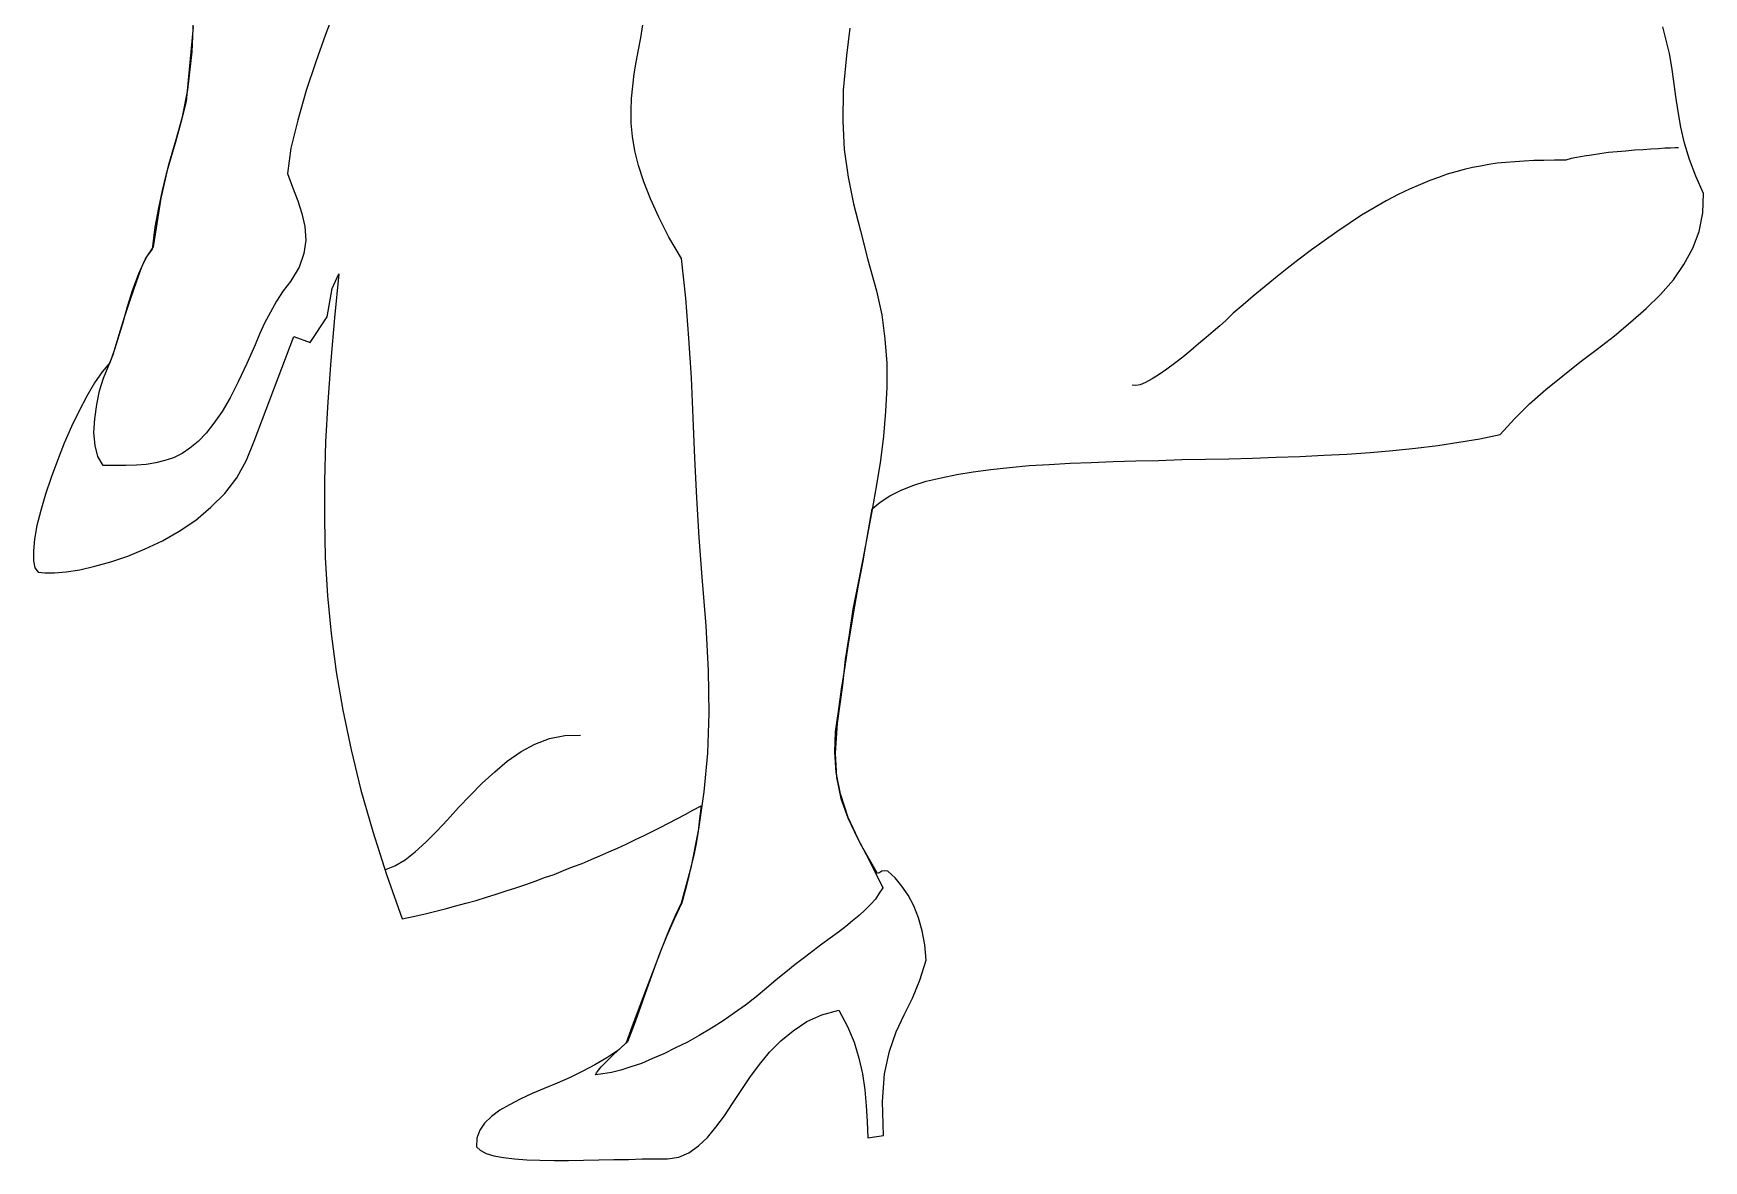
# Model space of a CAD drawing. Extents: x 16850 to 17807, y 235 to 1624.
# Drawn here: x 17035 to 17807, y 235 to 756 of the extents above; entities that cross this region are included whole.
import ezdxf

# ---------------------------------------------------------------- set-up
doc = ezdxf.new("R2010")
doc.units = 0
doc.header["$LTSCALE"] = 1270
doc.header["$MEASUREMENT"] = 0
doc.layers.get('0').update_dxf_attribs({"linetype": 'CONTINUOUS'})

msp = doc.modelspace()

# ---------------------------------------------------------------- linework, layer by layer
at = {"linetype": 'CONTINUOUS'}
for p, q in [((17108.42, 747.42), (17109.51, 773.05)), ((17174.04, 765.78), (17170.04, 755.41)), ((17108.78, 759.05), (17105.51, 724.51)), ((17315.83, 753.96), (17316.74, 759.96)), ((17412.36, 758.33), (17410.91, 745.78)), ((17789.77, 752.87), (17788.14, 759.05)), ((17170.04, 755.41), (17165.49, 742.87)), ((17314.75, 748.32), (17315.83, 753.96)), ((17791.22, 746.69), (17789.77, 752.87)), ((17106.42, 729.97), (17108.42, 747.42)), ((17165.49, 742.87), (17161.12, 729.6)), ((17312.74, 737.23), (17313.65, 742.69)), ((17313.65, 742.69), (17314.75, 748.32)), ((17410.91, 745.78), (17409.27, 729.78)), ((17792.32, 740.33), (17791.22, 746.69)), ((17312.02, 731.6), (17312.74, 737.23)), ((17793.23, 733.78), (17792.32, 740.33)), ((17794.14, 726.87), (17793.23, 733.78)), ((17103.87, 717.42), (17106.42, 729.97)), ((17161.12, 729.6), (17157.13, 715.96)), ((17311.29, 720.33), (17311.47, 725.97)), ((17311.47, 725.97), (17312.02, 731.6)), ((17409.27, 729.78), (17409.09, 715.42)), ((17795.23, 719.96), (17794.14, 726.87)), ((17105.51, 724.51), (17103.15, 714.88)), ((17311.29, 714.51), (17311.29, 720.33)), ((17796.5, 712.69), (17795.23, 719.96)), ((17103.15, 714.88), (17100.78, 706.33)), ((17100.97, 706.88), (17103.87, 717.42)), ((17157.13, 715.96), (17154.03, 702.88)), ((17311.84, 708.33), (17311.29, 714.51)), ((17409.09, 715.42), (17409.82, 702.33)), ((17798.14, 705.24), (17796.5, 712.69)), ((17097.51, 695.42), (17100.97, 706.88)), ((17100.78, 706.33), (17098.42, 698.51)), ((17154.03, 702.88), (17152.4, 691.24)), ((17312.93, 701.78), (17311.84, 708.33)), ((17786.14, 702.69), (17782.68, 702.51)), ((17789.05, 702.88), (17786.14, 702.69)), ((17791.78, 702.88), (17789.05, 702.88)), ((17793.96, 703.06), (17791.78, 702.88)), ((17795.41, 703.06), (17793.96, 703.06)), ((17800.5, 697.78), (17798.14, 705.24)), ((17094.05, 679.79), (17097.51, 695.42)), ((17098.42, 698.51), (17096.41, 691.06)), ((17314.75, 694.88), (17312.93, 701.78)), ((17317.11, 687.42), (17314.75, 694.88)), ((17409.82, 702.33), (17411.63, 689.61)), ((17707.78, 695.42), (17703.97, 694.69)), ((17711.6, 695.97), (17707.78, 695.42)), ((17715.6, 696.33), (17711.6, 695.97)), ((17719.78, 696.7), (17715.6, 696.33)), ((17724.14, 696.88), (17719.78, 696.7)), ((17728.51, 697.24), (17724.14, 696.88)), ((17733.24, 697.24), (17728.51, 697.24)), ((17738.15, 697.42), (17733.24, 697.24)), ((17743.42, 697.42), (17738.15, 697.42)), ((17745.78, 698.15), (17743.42, 697.42)), ((17748.51, 698.69), (17745.78, 698.15)), ((17751.78, 699.24), (17748.51, 698.69)), ((17755.23, 699.79), (17751.78, 699.24)), ((17759.05, 700.33), (17755.23, 699.79)), ((17763.05, 700.88), (17759.05, 700.33)), ((17767.05, 701.24), (17763.05, 700.88)), ((17771.05, 701.61), (17767.05, 701.24)), ((17775.05, 701.97), (17771.05, 701.61)), ((17779.05, 702.15), (17775.05, 701.97)), ((17782.68, 702.51), (17779.05, 702.15)), ((17803.41, 689.97), (17800.5, 697.78)), ((17096.41, 691.06), (17094.42, 683.43)), ((17152.4, 691.24), (17154.76, 684.88)), ((17320.2, 679.6), (17317.11, 687.42)), ((17411.63, 689.61), (17414, 677.24)), ((17680.52, 687.97), (17676.15, 686.15)), ((17684.51, 689.42), (17680.52, 687.97)), ((17688.51, 690.88), (17684.51, 689.42)), ((17692.51, 691.97), (17688.51, 690.88)), ((17696.33, 693.06), (17692.51, 691.97)), ((17700.15, 693.97), (17696.33, 693.06)), ((17703.97, 694.69), (17700.15, 693.97)), ((17807.04, 681.97), (17803.41, 689.97)), ((17090.42, 657.43), (17094.05, 679.79)), ((17094.42, 683.43), (17092.78, 675.43)), ((17154.76, 684.88), (17157.13, 678.7)), ((17324.02, 671.06), (17320.2, 679.6)), ((17665.79, 681.61), (17660.33, 678.7)), ((17671.06, 683.97), (17665.79, 681.61)), ((17676.15, 686.15), (17671.06, 683.97)), ((17806.68, 673.06), (17807.04, 681.97)), ((17092.78, 675.43), (17091.15, 666.52)), ((17157.13, 678.7), (17159.13, 672.7)), ((17159.13, 672.7), (17160.4, 666.7)), ((17414, 677.24), (17417.27, 664.7)), ((17648.88, 671.97), (17643.25, 668.15)), ((17654.7, 675.43), (17648.88, 671.97)), ((17660.33, 678.7), (17654.7, 675.43)), ((17805.05, 664.52), (17806.68, 673.06)), ((17091.15, 666.52), (17089.88, 656.34)), ((17160.4, 666.7), (17160.95, 660.52)), ((17328.74, 661.79), (17324.02, 671.06)), ((17417.27, 664.7), (17420.73, 651.43)), ((17637.43, 664.34), (17631.61, 660.15)), ((17643.25, 668.15), (17637.43, 664.34)), ((17802.14, 656.7), (17805.05, 664.52)), ((17086.78, 651.79), (17090.42, 657.43)), ((17089.88, 656.34), (17087.51, 653.25)), ((17160.95, 660.52), (17160.04, 654.34)), ((17334.56, 651.97), (17328.74, 661.79)), ((17631.61, 660.15), (17625.79, 655.97)), ((17797.96, 649.25), (17802.14, 656.7)), ((17083.69, 645.06), (17086.78, 651.79)), ((17087.51, 653.25), (17084.97, 647.97)), ((17160.04, 654.34), (17157.86, 647.97)), ((17336.56, 633.61), (17334.56, 651.97)), ((17420.73, 651.43), (17424.73, 637.06)), ((17620.16, 651.61), (17614.52, 647.43)), ((17625.79, 655.97), (17620.16, 651.61)), ((17793.05, 642.16), (17797.96, 649.25)), ((17082.42, 641.06), (17079.69, 633.06)), ((17080.97, 637.61), (17083.69, 645.06)), ((17084.97, 647.97), (17082.42, 641.06)), ((17153.86, 641.43), (17150.4, 637.06)), ((17157.86, 647.97), (17153.86, 641.43)), ((17173.12, 638.16), (17176.21, 644.88)), ((17176.21, 644.88), (17174.22, 624.52)), ((17609.07, 643.07), (17603.98, 638.7)), ((17614.52, 647.43), (17609.07, 643.07)), ((17787.05, 635.43), (17793.05, 642.16)), ((17078.42, 629.8), (17080.97, 637.61)), ((17150.4, 637.06), (17147.31, 632.34)), ((17170.76, 625.07), (17173.12, 638.16)), ((17338.01, 615.25), (17336.56, 633.61)), ((17424.73, 637.06), (17427.09, 625.97)), ((17598.89, 634.52), (17594.16, 630.52)), ((17603.98, 638.7), (17598.89, 634.52)), ((17780.5, 628.89), (17787.05, 635.43)), ((17076.24, 621.98), (17078.42, 629.8)), ((17079.69, 633.06), (17076.97, 624.7)), ((17144.58, 627.25), (17141.86, 622.16)), ((17147.31, 632.34), (17144.58, 627.25)), ((17427.09, 625.97), (17428.55, 614.88)), ((17589.62, 626.7), (17587.98, 625.25)), ((17594.16, 630.52), (17589.62, 626.7)), ((17773.23, 622.52), (17780.5, 628.89)), ((17074.06, 614.52), (17076.24, 621.98)), ((17076.97, 624.7), (17074.42, 616.7)), ((17141.86, 622.16), (17139.5, 617.07)), ((17162.95, 613.25), (17170.76, 625.07)), ((17174.22, 624.52), (17172.4, 604.89)), ((17580.34, 618.34), (17577.08, 615.43)), ((17583.44, 620.89), (17580.34, 618.34)), ((17585.98, 623.25), (17583.44, 620.89)), ((17587.98, 625.25), (17585.98, 623.25)), ((17765.78, 616.34), (17773.23, 622.52)), ((17071.87, 607.62), (17074.06, 614.52)), ((17074.42, 616.7), (17072.24, 609.43)), ((17137.49, 612.16), (17135.5, 607.62)), ((17136.95, 567.62), (17155.31, 615.98)), ((17139.5, 617.07), (17137.49, 612.16)), ((17155.31, 615.98), (17162.95, 613.25)), ((17339.11, 596.89), (17338.01, 615.25)), ((17428.55, 614.88), (17429.46, 603.62)), ((17573.62, 612.52), (17569.99, 609.43)), ((17577.08, 615.43), (17573.62, 612.52)), ((17749.78, 604.16), (17757.78, 610.16)), ((17757.78, 610.16), (17765.78, 616.34)), ((17070.24, 603.8), (17066.79, 599.62)), ((17069.51, 601.98), (17071.87, 607.62)), ((17072.24, 609.43), (17070.24, 603.8)), ((17133.68, 603.43), (17129.67, 595.07)), ((17135.5, 607.62), (17133.68, 603.43)), ((17172.4, 604.89), (17171.13, 585.8)), ((17429.46, 603.62), (17429.46, 592.53)), ((17562.53, 603.43), (17558.9, 600.89)), ((17566.34, 606.34), (17562.53, 603.43)), ((17569.99, 609.43), (17566.34, 606.34)), ((17741.96, 597.8), (17749.78, 604.16)), ((17063.15, 594.52), (17059.7, 588.34)), ((17066.79, 599.62), (17063.15, 594.52)), ((17065.51, 590.89), (17067.33, 596.71)), ((17067.33, 596.71), (17069.51, 601.98)), ((17129.67, 595.07), (17125.87, 587.62)), ((17340.02, 578.35), (17339.11, 596.89)), ((17549.07, 594.71), (17546.53, 593.61)), ((17552.16, 596.34), (17549.07, 594.71)), ((17555.44, 598.34), (17552.16, 596.34)), ((17558.9, 600.89), (17555.44, 598.34)), ((17734.15, 591.43), (17741.96, 597.8)), ((17059.7, 588.34), (17056.06, 581.62)), ((17064.24, 584.53), (17065.51, 590.89)), ((17125.87, 587.62), (17122.24, 581.25)), ((17429.46, 592.53), (17428.9, 581.25)), ((17544.53, 593.25), (17542.89, 593.44)), ((17546.53, 593.61), (17544.53, 593.25)), ((17726.51, 584.89), (17734.15, 591.43)), ((17056.06, 581.62), (17052.61, 574.35)), ((17063.33, 577.98), (17064.24, 584.53)), ((17122.24, 581.25), (17118.41, 575.98)), ((17171.13, 585.8), (17170.04, 567.26)), ((17428.9, 581.25), (17428, 569.98)), ((17719.6, 577.98), (17726.51, 584.89)), ((17052.61, 574.35), (17049.15, 566.71)), ((17062.97, 571.62), (17063.33, 577.98)), ((17063.51, 565.62), (17062.97, 571.62)), ((17118.41, 575.98), (17114.78, 571.26)), ((17340.75, 559.8), (17340.02, 578.35)), ((17713.05, 570.71), (17719.6, 577.98)), ((17049.15, 566.71), (17046.06, 558.71)), ((17064.78, 560.53), (17063.51, 565.62)), ((17107.33, 564.35), (17103.69, 561.98)), ((17111.15, 567.44), (17107.33, 564.35)), ((17114.78, 571.26), (17111.15, 567.44)), ((17133.49, 558.89), (17136.95, 567.62)), ((17170.04, 567.26), (17169.49, 549.08)), ((17428, 569.98), (17426.54, 558.71)), ((17663.42, 563.26), (17673.79, 564.35)), ((17673.79, 564.35), (17684.15, 565.62)), ((17684.15, 565.62), (17693.97, 567.07)), ((17693.97, 567.07), (17703.6, 568.71)), ((17703.6, 568.71), (17713.05, 570.71)), ((17046.06, 558.71), (17043.15, 550.89)), ((17067.15, 556.35), (17064.78, 560.53)), ((17072.6, 556.35), (17067.15, 556.35)), ((17077.69, 556.35), (17072.6, 556.35)), ((17082.6, 556.53), (17077.69, 556.35)), ((17087.15, 556.89), (17082.6, 556.53)), ((17091.51, 557.62), (17087.15, 556.89)), ((17095.69, 558.71), (17091.51, 557.62)), ((17099.69, 559.98), (17095.69, 558.71)), ((17103.69, 561.98), (17099.69, 559.98)), ((17128.95, 550.72), (17133.49, 558.89)), ((17341.66, 541.44), (17340.75, 559.8)), ((17426.54, 558.71), (17424.73, 547.44)), ((17486.18, 555.44), (17495.26, 556.35)), ((17495.26, 556.35), (17504.54, 556.89)), ((17504.54, 556.89), (17514.17, 557.44)), ((17514.17, 557.44), (17523.99, 557.8)), ((17523.99, 557.8), (17534.17, 558.16)), ((17534.17, 558.16), (17544.53, 558.53)), ((17544.53, 558.53), (17555.07, 558.71)), ((17555.07, 558.71), (17565.8, 559.07)), ((17565.8, 559.07), (17576.71, 559.26)), ((17576.71, 559.26), (17587.61, 559.44)), ((17587.61, 559.44), (17598.52, 559.8)), ((17598.52, 559.8), (17609.43, 560.17)), ((17609.43, 560.17), (17620.34, 560.53)), ((17620.34, 560.53), (17631.43, 561.08)), ((17631.43, 561.08), (17642.15, 561.62)), ((17642.15, 561.62), (17652.88, 562.35)), ((17652.88, 562.35), (17663.42, 563.26)), ((17043.15, 550.89), (17040.61, 543.07)), ((17123.51, 543.44), (17128.95, 550.72)), ((17169.49, 549.08), (17169.49, 531.44)), ((17441.45, 547.07), (17447.64, 549.08)), ((17447.64, 549.08), (17454.54, 550.72)), ((17454.54, 550.72), (17461.82, 552.17)), ((17461.82, 552.17), (17469.45, 553.44)), ((17469.45, 553.44), (17477.63, 554.53)), ((17477.63, 554.53), (17486.18, 555.44)), ((17040.61, 543.07), (17038.43, 535.62)), ((17116.96, 537.08), (17123.51, 543.44)), ((17342.74, 523.08), (17341.66, 541.44)), ((17424.73, 547.44), (17422.72, 535.98)), ((17426.36, 539.44), (17430.91, 542.35)), ((17430.91, 542.35), (17435.82, 544.89)), ((17435.82, 544.89), (17441.45, 547.07)), ((17038.43, 535.62), (17036.61, 528.72)), ((17110.05, 531.08), (17116.96, 537.08)), ((17420.36, 523.08), (17422.72, 536.35)), ((17422.72, 535.98), (17420.54, 524.53)), ((17422.72, 536.35), (17426.36, 539.44)), ((17036.61, 528.72), (17035.52, 522.36)), ((17094.6, 521.63), (17102.42, 525.99)), ((17102.42, 525.99), (17110.05, 531.08)), ((17169.49, 531.44), (17169.85, 513.81)), ((17035.52, 522.36), (17034.97, 516.9)), ((17078.6, 514.54), (17086.6, 517.81)), ((17086.6, 517.81), (17094.6, 521.63)), ((17344.19, 504.72), (17342.74, 523.08)), ((17420.54, 524.53), (17418.37, 513.08)), ((17418.37, 511.44), (17420.36, 523.08)), ((17034.97, 516.9), (17034.97, 512.35)), ((17034.97, 512.35), (17035.7, 509.08)), ((17056.42, 508.18), (17063.33, 509.81)), ((17063.33, 509.81), (17070.79, 511.81)), ((17070.79, 511.81), (17078.6, 514.54)), ((17169.85, 513.81), (17170.95, 496.18)), ((17418.37, 513.08), (17416, 501.44)), ((17416.36, 501.08), (17418.37, 511.44)), ((17035.7, 509.08), (17037.15, 507.08)), ((17037.15, 507.08), (17040.24, 506.72)), ((17040.24, 506.72), (17044.79, 506.72)), ((17044.79, 506.72), (17050.06, 507.27)), ((17050.06, 507.27), (17056.42, 508.18)), ((17346.01, 482.35), (17344.19, 504.72)), ((17170.95, 496.18), (17172.58, 478.72)), ((17416, 501.44), (17413.82, 490)), ((17414.72, 491.45), (17416.36, 501.08)), ((17413.82, 490), (17412, 478.35)), ((17413.09, 482.18), (17414.72, 491.45)), ((17172.58, 478.72), (17174.95, 461.08)), ((17347.11, 461.63), (17346.01, 482.35)), ((17411.63, 472.9), (17413.09, 482.18)), ((17412, 478.35), (17410.18, 466.72)), ((17410.18, 463.45), (17411.63, 472.9)), ((17408.54, 453.09), (17410.18, 463.45)), ((17410.18, 466.72), (17408.91, 454.9)), ((17174.95, 461.08), (17178.04, 443.27)), ((17347.29, 442), (17347.11, 461.63)), ((17408.91, 454.9), (17406.55, 437.27)), ((17407.09, 442.73), (17408.54, 453.09)), ((17178.04, 443.27), (17181.85, 425.09)), ((17346.74, 423.46), (17347.29, 442)), ((17405.82, 433.27), (17407.09, 442.73)), ((17405.45, 424), (17405.82, 433.27)), ((17406.55, 437.27), (17405.64, 423.46)), ((17181.85, 425.09), (17186.39, 406.37)), ((17260.39, 424.18), (17266.75, 427.64)), ((17266.75, 427.64), (17273.48, 430.18)), ((17273.48, 430.18), (17280.57, 431.64)), ((17280.57, 431.64), (17287.84, 431.81)), ((17248.21, 414.91), (17254.03, 419.82)), ((17254.03, 419.82), (17260.39, 424.18)), ((17345.1, 405.64), (17346.74, 423.46)), ((17406, 414.54), (17405.45, 424)), ((17405.64, 423.46), (17406.18, 412.18)), ((17236.93, 404), (17242.39, 409.64)), ((17242.39, 409.64), (17248.21, 414.91)), ((17408, 404.73), (17406, 414.54)), ((17406.18, 412.18), (17408.19, 402.55)), ((17186.39, 406.37), (17191.85, 387.28)), ((17231.48, 398.37), (17236.93, 404)), ((17342.56, 388.37), (17345.1, 405.64)), ((17411.63, 393.82), (17408, 404.73)), ((17408.19, 402.55), (17411.45, 393.64)), ((17226.4, 392.73), (17231.48, 398.37)), ((17332.38, 393.09), (17336.2, 395.1)), ((17336.2, 395.1), (17339.83, 397.09)), ((17339.83, 397.09), (17343.65, 399.1)), ((17343.65, 399.1), (17342.92, 393.09)), ((17417.27, 381.64), (17411.63, 393.82)), ((17191.85, 387.28), (17198.21, 367.46)), ((17216.39, 382.37), (17221.3, 387.28)), ((17221.3, 387.28), (17226.4, 392.73)), ((17316.93, 385.27), (17320.74, 387.1)), ((17320.74, 387.1), (17324.74, 389.09)), ((17324.74, 389.09), (17328.56, 391.1)), ((17328.56, 391.1), (17332.38, 393.09)), ((17339.11, 371.28), (17342.56, 388.37)), ((17342.2, 387.46), (17341.29, 381.83)), ((17342.92, 393.09), (17342.2, 387.46)), ((17411.45, 393.64), (17415.82, 384.55)), ((17211.49, 377.83), (17216.39, 382.37)), ((17300.93, 377.83), (17304.93, 379.64)), ((17304.93, 379.64), (17308.93, 381.46)), ((17308.93, 381.46), (17312.93, 383.46)), ((17312.93, 383.46), (17316.93, 385.27)), ((17341.29, 381.83), (17340.2, 376.37)), ((17415.82, 384.55), (17421.27, 374.01)), ((17425.09, 367.82), (17417.27, 381.64)), ((17197.48, 369.64), (17202.03, 371.46)), ((17202.03, 371.46), (17206.76, 374.18)), ((17206.76, 374.18), (17211.49, 377.83)), ((17280.03, 369.28), (17284.2, 370.92)), ((17284.2, 370.92), (17288.57, 372.55)), ((17288.57, 372.55), (17292.75, 374.37)), ((17292.75, 374.37), (17296.75, 376)), ((17296.75, 376), (17300.93, 377.83)), ((17334.56, 354.37), (17339.11, 371.28)), ((17338.92, 370.92), (17337.66, 365.46)), ((17340.2, 376.37), (17338.92, 370.92)), ((17421.27, 374.01), (17427.63, 361.28)), ((17198.21, 367.46), (17205.48, 346.92)), ((17262.57, 362.74), (17266.93, 364.37)), ((17266.93, 364.37), (17271.3, 366.01)), ((17271.3, 366.01), (17275.66, 367.46)), ((17275.66, 367.46), (17280.03, 369.28)), ((17337.66, 365.46), (17336.2, 360)), ((17426.18, 368.37), (17425.09, 367.82)), ((17427.09, 368.92), (17426.18, 368.37)), ((17428.36, 369.1), (17427.09, 368.92)), ((17430, 368.92), (17428.36, 369.1)), ((17433.27, 365.83), (17430, 368.92)), ((17436.36, 362.01), (17433.27, 365.83)), ((17234.94, 354.19), (17239.67, 355.46)), ((17239.67, 355.46), (17244.39, 356.91)), ((17244.39, 356.91), (17248.93, 358.37)), ((17248.93, 358.37), (17253.48, 359.83)), ((17253.48, 359.83), (17258.03, 361.28)), ((17258.03, 361.28), (17262.57, 362.74)), ((17336.2, 360), (17334.74, 354.37)), ((17424.18, 356.01), (17422, 353.64)), ((17426, 358.74), (17424.18, 356.01)), ((17427.63, 361.28), (17426, 358.74)), ((17439.27, 357.82), (17436.36, 362.01)), ((17442, 352.91), (17439.27, 357.82)), ((17205.48, 346.92), (17210.58, 348.01)), ((17210.58, 348.01), (17215.48, 349.1)), ((17215.48, 349.1), (17220.39, 350.37)), ((17220.39, 350.37), (17225.3, 351.65)), ((17225.3, 351.65), (17230.21, 352.91)), ((17230.21, 352.91), (17234.94, 354.19)), ((17328.74, 341.47), (17331.83, 348.56)), ((17334.74, 354.37), (17331.11, 346.73)), ((17331.83, 348.56), (17334.56, 354.37)), ((17416.73, 348.56), (17413.64, 346.01)), ((17419.45, 351.1), (17416.73, 348.56)), ((17422, 353.64), (17419.45, 351.1)), ((17444.18, 347.46), (17442, 352.91)), ((17445.81, 341.47), (17444.18, 347.46)), ((17325.47, 333.28), (17328.74, 341.47)), ((17331.11, 346.73), (17327.65, 338.73)), ((17407.09, 340.74), (17403.28, 338.01)), ((17410.55, 343.46), (17407.09, 340.74)), ((17413.64, 346.01), (17410.55, 343.46)), ((17447.08, 334.92), (17445.81, 341.47)), ((17322.02, 324.37), (17325.47, 333.28)), ((17327.65, 338.73), (17324.38, 330.74)), ((17395.46, 332.19), (17391.46, 329.1)), ((17399.46, 335.29), (17395.46, 332.19)), ((17403.28, 338.01), (17399.46, 335.29)), ((17447.64, 327.83), (17447.08, 334.92)), ((17318.56, 315.1), (17322.02, 324.37)), ((17324.38, 330.74), (17321.47, 322.74)), ((17387.09, 325.83), (17382.73, 322.38)), ((17391.46, 329.1), (17387.09, 325.83)), ((17444.72, 318.56), (17447.64, 327.83)), ((17321.47, 322.74), (17318.56, 314.56)), ((17378.37, 318.74), (17373.82, 314.92)), ((17382.73, 322.38), (17378.37, 318.74)), ((17441.27, 310.37), (17444.72, 318.56)), ((17315.11, 306.2), (17318.56, 315.1)), ((17318.56, 314.56), (17315.66, 306.37)), ((17369.09, 310.92), (17364.18, 307.1)), ((17373.82, 314.92), (17369.09, 310.92)), ((17437.45, 302.56), (17441.27, 310.37)), ((17311.84, 297.47), (17315.11, 306.2)), ((17315.66, 306.37), (17312.74, 298.2)), ((17359.1, 303.47), (17353.83, 299.83)), ((17364.18, 307.1), (17359.1, 303.47)), ((17392.55, 299.47), (17399.46, 302.56)), ((17399.46, 302.56), (17407.28, 304.74)), ((17407.28, 304.74), (17411.28, 297.29)), ((17433.81, 294.74), (17437.45, 302.56)), ((17309.11, 289.83), (17311.84, 297.47)), ((17312.74, 298.2), (17309.65, 290.2)), ((17348.38, 296.38), (17342.74, 293.11)), ((17353.83, 299.83), (17348.38, 296.38)), ((17380.55, 290.56), (17386.18, 295.28)), ((17386.18, 295.28), (17392.55, 299.47)), ((17411.28, 297.29), (17414.37, 290.02)), ((17430.72, 285.83), (17433.81, 294.74)), ((17305.11, 286.2), (17300.02, 282.74)), ((17303.29, 284.38), (17306.02, 286.93)), ((17309.65, 290.2), (17305.11, 286.2)), ((17306.02, 286.93), (17309.11, 289.83)), ((17331.83, 287.29), (17326.38, 284.56)), ((17337.29, 290.02), (17331.83, 287.29)), ((17342.74, 293.11), (17337.29, 290.02)), ((17375.27, 285.29), (17380.55, 290.56)), ((17414.37, 290.02), (17416.54, 282.56)), ((17428.36, 275.29), (17430.72, 285.83)), ((17294.56, 279.47), (17288.93, 276.56)), ((17300.02, 282.74), (17294.56, 279.47)), ((17296.2, 277.1), (17297.48, 278.56)), ((17297.48, 278.56), (17298.93, 280.2)), ((17298.93, 280.2), (17300.93, 282.2)), ((17300.93, 282.2), (17303.29, 284.38)), ((17311.11, 278.56), (17306.56, 277.1)), ((17316.02, 280.2), (17311.11, 278.56)), ((17321.11, 282.38), (17316.02, 280.2)), ((17326.38, 284.56), (17321.11, 282.38)), ((17366.19, 273.66), (17370.55, 279.65)), ((17370.55, 279.65), (17375.27, 285.29)), ((17416.54, 282.56), (17418.18, 275.29)), ((17277.11, 271.11), (17271.11, 268.56)), ((17283.12, 273.66), (17277.11, 271.11)), ((17288.93, 276.56), (17283.12, 273.66)), ((17294.75, 274.93), (17295.29, 275.84)), ((17298.21, 275.29), (17294.75, 274.93)), ((17295.29, 275.84), (17296.2, 277.1)), ((17302.21, 276.02), (17298.21, 275.29)), ((17306.56, 277.1), (17302.21, 276.02)), ((17362.19, 267.65), (17366.19, 273.66)), ((17418.18, 275.29), (17419.27, 268.02)), ((17427.45, 262.57), (17428.36, 275.29)), ((17260.02, 263.65), (17255.11, 261.11)), ((17265.48, 266.2), (17260.02, 263.65)), ((17271.11, 268.56), (17265.48, 266.2)), ((17358.2, 261.66), (17362.19, 267.65)), ((17419.27, 268.02), (17420, 260.56)), ((17428, 246.93), (17427.45, 262.57)), ((17246.76, 255.66), (17243.48, 252.56)), ((17250.57, 258.57), (17246.76, 255.66)), ((17255.11, 261.11), (17250.57, 258.57)), ((17350.38, 250.75), (17354.38, 256.02)), ((17354.38, 256.02), (17358.2, 261.66)), ((17420, 260.56), (17420.36, 253.29)), ((17241.3, 249.3), (17240.02, 245.66)), ((17243.48, 252.56), (17241.3, 249.3)), ((17346.56, 246.02), (17350.38, 250.75)), ((17420.36, 253.29), (17420.73, 245.84)), ((17240.02, 245.66), (17239.85, 241.66)), ((17239.85, 241.66), (17241.48, 240.02)), ((17241.48, 240.02), (17244.21, 238.57)), ((17338.01, 238.93), (17342.38, 242.02)), ((17342.38, 242.02), (17346.56, 246.02)), ((17420.73, 245.84), (17428, 246.93)), ((17244.21, 238.57), (17247.84, 237.48)), ((17247.84, 237.48), (17252.21, 236.75)), ((17252.21, 236.75), (17257.3, 236.02)), ((17257.3, 236.02), (17263.11, 235.66)), ((17263.11, 235.66), (17269.12, 235.48)), ((17269.12, 235.48), (17275.66, 235.29)), ((17275.66, 235.29), (17282.39, 235.29)), ((17282.39, 235.29), (17289.29, 235.48)), ((17289.29, 235.48), (17296.38, 235.66)), ((17296.38, 235.66), (17303.29, 235.84)), ((17303.29, 235.84), (17310.02, 235.84)), ((17310.02, 235.84), (17316.39, 236.02)), ((17316.39, 236.02), (17322.38, 236.02)), ((17322.38, 236.02), (17328.02, 236.02)), ((17328.02, 236.02), (17333.29, 236.93)), ((17333.29, 236.93), (17338.01, 238.93))]:
    msp.add_line(p, q, dxfattribs=at)

doc.saveas('drawing.dxf')
